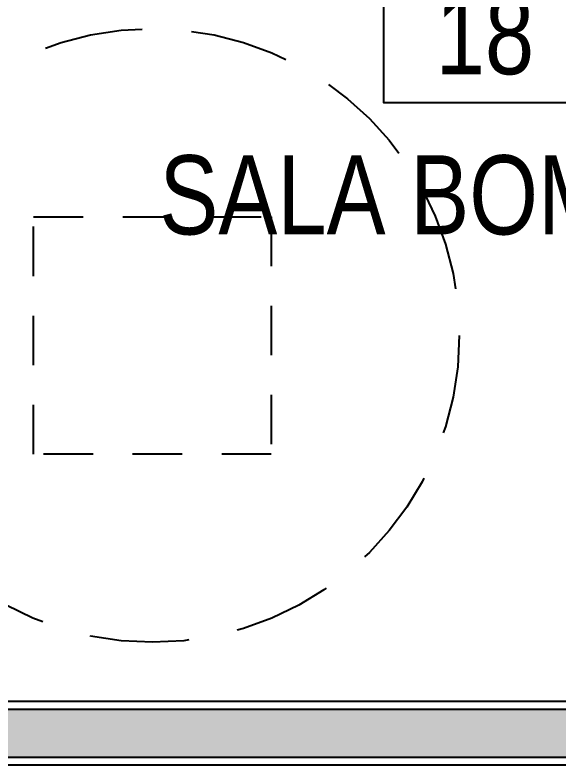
# Model space of a CAD drawing. Header units: inches. Extents: x -309 to 190, y -1585 to -1350.
# Drawn here: x -171.714 to -170.34, y -1397.79 to -1395.895 of the extents above; entities that cross this region are included whole.
import ezdxf
from ezdxf.enums import TextEntityAlignment as Align
from ezdxf.lldxf.tags import DXFTag

# ---------------------------------------------------------------- set-up
doc = ezdxf.new("R2010")
doc.units = ezdxf.units.IN
doc.header["$MEASUREMENT"] = 0
doc.linetypes.add('HIDDEN', pattern=[0.375, 0.25, -0.125])
doc.layers.get('0').update_dxf_attribs({"color": 9, "linetype": 'CONTINUOUS'})
for name, color, linetype in [('11-LOCALES', 9, 'CONTINUOUS'), ('LADRILLO HUECO 12', 9, 'CONTINUOUS'), ('PROY', 9, 'HIDDEN2'), ('REVOQUE', 9, 'CONTINUOUS')]:
    doc.layers.add(name, color=color, linetype=linetype)
doc.styles.add('ROMANS', font='arial.ttf')
tags = doc.linetypes.add('HIDDEN2', pattern=[0.1875, 0.125, -0.0625]).pattern_tags.tags
tags[6:7] = [DXFTag(74, 4), DXFTag(75, 0), DXFTag(340, '0'), DXFTag(46, 1.0), DXFTag(50, 0.0), DXFTag(44, 0.0), DXFTag(45, 0.0)]
tags[4:5] = [DXFTag(74, 4), DXFTag(75, 0), DXFTag(340, '0'), DXFTag(46, 1.0), DXFTag(50, 0.0), DXFTag(44, 0.0), DXFTag(45, 0.0)]

# ---------------------------------------------------------------- blocks, each defined once
blk = doc.blocks.new('NLOCAL')
blk.add_lwpolyline([(-0.3036, 0), (0.3036, 0), (0.3036, 0.4188), (-0.3036, 0.4188)], close=True)
at = {"style": 'ROMANS', "width": 0.8, "flags": 1}
blk.add_attdef('SECTOR', text='', height=0.25, dxfattribs=at).set_placement((-0.0063, 0.6345), align=Align.MIDDLE)
at = {"style": 'ROMANS', "width": 0.8}
for tag, p in [('NUMERO', (0.006, 0.2059)), ('DENOMINACION', (0.0182, -0.2909))]:
    blk.add_attdef(tag, text='', height=0.25, dxfattribs=at).set_placement(p, align=Align.MIDDLE)

msp = doc.modelspace()

# ---------------------------------------------------------------- hatches: boundary and pattern name
at = {"layer": 'LADRILLO HUECO 12'}
h = msp.add_hatch(color=256, dxfattribs=at)
h.paths.add_polyline_path([(-169.0218, -1393.2297), (-172.5818, -1393.2297), (-172.5818, -1393.8997), (-172.4618, -1393.8997), (-172.4618, -1393.3497), (-169.0218, -1393.3497)])
h.paths.add_polyline_path([(-172.4618, -1395.9397), (-172.5818, -1395.9397), (-172.5818, -1397.7697), (-169.0218, -1397.7697), (-169.0218, -1397.6497), (-172.4618, -1397.6497)])

# ---------------------------------------------------------------- linework, layer by layer
msp.add_lwpolyline([(-169.0218, -1397.6497), (-172.4618, -1397.6497), (-172.4618, -1395.9397), (-172.5818, -1395.9397), (-172.5818, -1397.7697), (-169.0218, -1397.7697)], dxfattribs=at)
at = {"layer": 'PROY', "linetype": 'HIDDEN', "ltscale": 0.5}
msp.add_lwpolyline([(-171.0668, -1397.0047), (-171.6668, -1397.0047), (-171.6668, -1396.4047), (-171.0668, -1396.4047)], close=True, dxfattribs=at)
at = {"layer": 'PROY', "linetype": 'HIDDEN'}
msp.add_circle((-171.3668, -1396.7047), 0.775, dxfattribs=at)
at = {"layer": 'REVOQUE'}
msp.add_lwpolyline([(-169.0418, -1397.6297), (-172.4418, -1397.6297), (-172.4418, -1395.9197), (-172.6018, -1395.9197), (-172.6018, -1397.7897), (-169.0418, -1397.7897)], dxfattribs=at)

# ---------------------------------------------------------------- block references
at = {"layer": '11-LOCALES'}
ref = msp.add_blockref('NLOCAL', (-170.5399, -1396.1167), dxfattribs=dict(at, xscale=-0.7999999999999546, yscale=0.7999999999999546, zscale=0.8000000000000003))
ref.add_attrib('DENOMINACION', 'SALA BOMBAS', dxfattribs={"layer": '0', "height": 0.2, "style": 'ROMANS', "width": 0.8}).set_placement((-170.5544, -1396.3494), align=Align.MIDDLE)
ref.add_attrib('NUMERO', '18', dxfattribs={"layer": '0', "height": 0.2, "style": 'ROMANS', "width": 0.8}).set_placement((-170.5271, -1395.9447), align=Align.MIDDLE)

doc.saveas('drawing.dxf')
